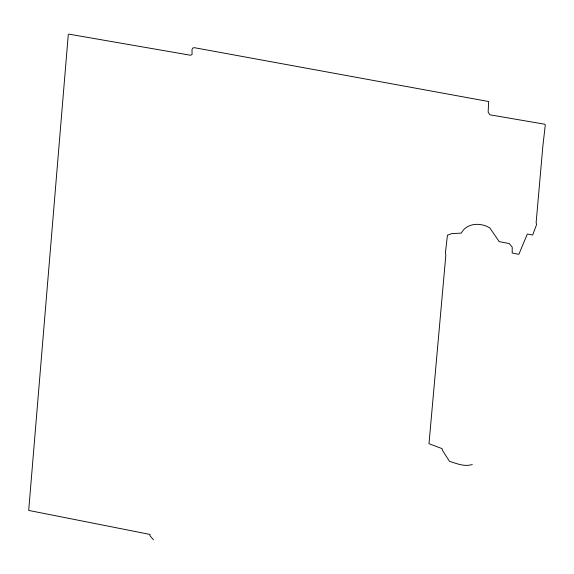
<?xml version="1.0" encoding="UTF-8"?>
<svg xmlns="http://www.w3.org/2000/svg" width="574" height="574" viewBox="0 0 574 574"><rect width="100%" height="100%" fill="white"/><g stroke="black" fill="none" stroke-linecap="round" stroke-linejoin="round"><path stroke-width="0.86" d="M472.266 464.51C464.617 466.999 456.696 463.598 449.464 461.295L442.525 450.475L442.052 448.61L428.986 443.716L445.854 255.014L445.388 253.148L447.447 235.182L451.716 233.632L461.317 233.116C466.698 222.726 480.904 222.31 489.859 227.964L499.193 241.611L509.203 243.541L512.202 247.085L512.202 253.012L518.874 254.296L527.334 234.013L532.672 235.039L536.597 224.542L536.13 222.676L542.839 146.356L545.3 124.91L544.697 124.206L489.88 114.807L488.144 112.102L488.675 101.541L194.242 47.671L192.842 47.994L191.981 49.608L192.111 54.372L190.647 55.269L69.009 34.16L68.27 34.612L28.7 510.422L150.008 534.43L149.871 535.585L153.48 539.84"/></g></svg>
